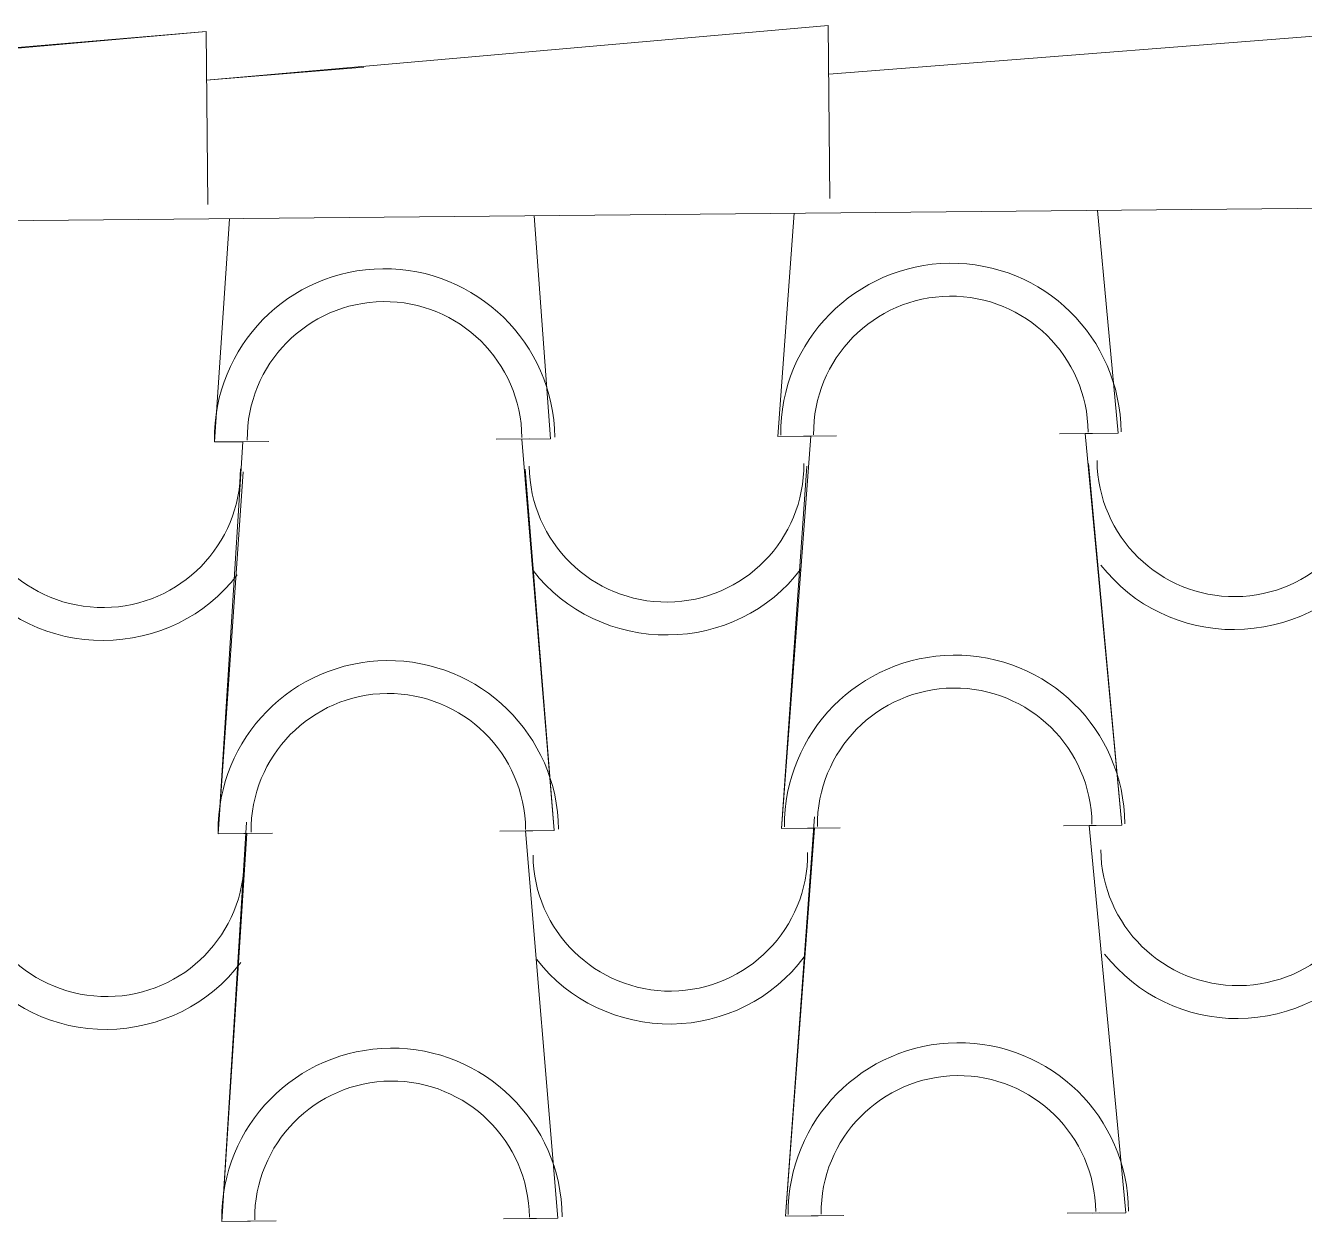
# Model space of a CAD drawing. Header units: millimetres. Extents: x 36985 to 49607, y -23856 to -17842.
# Drawn here: x 41278 to 42006, y -18578 to -17897 of the extents above; entities that cross this region are included whole.
import ezdxf

# ---------------------------------------------------------------- set-up
doc = ezdxf.new("R2010")
doc.units = ezdxf.units.MM
doc.layers.add('A-COB-___-___-EXI', color=250, linetype='Continuous', lineweight=25)

msp = doc.modelspace()

# ---------------------------------------------------------------- linework, layer by layer
at = {"layer": 'A-COB-___-___-EXI', "color": 18, "lineweight": 9}
for p, q in [((41380.41, -17900.6), (41381.36, -17999.15)), ((41401.39, -18134.17), (41385.1, -18134.33)), ((41399.76, -18134.19), (41416.05, -18134.03)), ((41564.28, -18132.61), (41545.55, -18132.79)), ((41560.21, -18132.64), (41576.5, -18132.49)), ((41724.73, -18131.06), (41706, -18131.24)), ((41720.66, -18131.1), (41739.39, -18130.92)), ((41885.18, -18129.52), (41866.44, -18129.7)), ((41881.1, -18129.56), (41899.84, -18129.38)), ((41887.32, -18352.68), (41868.59, -18352.86)), ((41403.54, -18357.33), (41387.25, -18357.49)), ((41401.91, -18357.35), (41418.2, -18357.19)), ((41566.43, -18355.77), (41547.69, -18355.95)), ((41726.87, -18354.22), (41708.14, -18354.4)), ((41722.8, -18354.26), (41741.53, -18354.08)), ((41568.55, -18576.48), (41549.82, -18576.66)), ((41889.44, -18573.4), (41870.71, -18573.58))]:
    msp.add_line(p, q, dxfattribs=at)
at = {"layer": 'A-COB-___-___-EXI', "color": 18, "lineweight": 9, "flags": 128}
for points in [[(41028.02, -17931.69), (41380.41, -17900.6), (41076.02, -17926.34)], [(41735.65, -17995.75), (41734.7, -17897.2), (41380.68, -17928.29), (41470.2, -17920.92)], [(42080.2, -17996.5), (42079.25, -17897.96), (41734.96, -17924.89)], [(37541.28, -18044.22), (48962.39, -17934.4), (48974.2, -18061.36), (48957.91, -18061.51), (48974.2, -18061.36), (48957.91, -18061.51), (48974.2, -18061.36), (48962.39, -17934.4), (48974.2, -18061.36), (48957.91, -18061.51), (48976.35, -18284.52), (48960.06, -18284.67), (48978.47, -18505.23), (48962.18, -18505.39), (48978.47, -18505.23), (48962.18, -18505.39), (48978.47, -18505.23), (48962.18, -18505.39), (48978.47, -18505.23), (48960.06, -18284.67), (48976.35, -18284.52), (48960.06, -18284.67)], [(41888.03, -18002.43), (41899.84, -18129.38), (41881.1, -18129.56), (41899.84, -18129.38), (41881.1, -18129.56), (41899.84, -18129.38), (41888.03, -18002.43), (41899.84, -18129.38), (41881.1, -18129.56), (41901.98, -18352.54), (41883.25, -18352.72), (41901.98, -18352.54), (41882.9, -18146.65), (41901.98, -18352.54), (41883.25, -18352.72), (41904.1, -18573.26), (41885.37, -18573.44), (41904.1, -18573.26), (41885.37, -18573.44), (41904.1, -18573.26), (41885.37, -18573.44), (41904.1, -18573.26), (41883.25, -18352.72), (41901.98, -18352.54), (41883.25, -18352.72), (41901.98, -18352.54)], [(41393.65, -18007.18), (41385.1, -18134.33), (41401.39, -18134.17), (41385.1, -18134.33), (41401.39, -18134.17), (41385.1, -18134.33), (41393.65, -18007.18), (41385.1, -18134.33), (41401.39, -18134.17), (41387.25, -18357.49), (41403.54, -18357.33), (41387.25, -18357.49), (41403.54, -18357.33), (41387.25, -18357.49), (41401.55, -18151.27), (41387.25, -18357.49), (41403.54, -18357.33), (41389.37, -18578.21), (41405.66, -18578.05), (41389.37, -18578.21), (41405.66, -18578.05), (41389.37, -18578.21), (41405.66, -18578.05), (41389.37, -18578.21), (41405.66, -18578.05), (41389.37, -18578.21), (41405.66, -18578.05), (41389.37, -18578.21), (41403.47, -18350.82), (41389.37, -18578.21), (41405.66, -18578.05)], [(41567.13, -18005.51), (41576.5, -18132.49), (41560.21, -18132.64), (41576.5, -18132.49), (41560.21, -18132.64), (41576.5, -18132.49), (41567.13, -18005.51), (41576.5, -18132.49), (41560.21, -18132.64), (41578.64, -18355.65), (41562.35, -18355.81), (41578.64, -18355.65), (41562, -18149.73), (41578.64, -18355.65), (41562.35, -18355.81), (41580.77, -18576.37), (41564.48, -18576.52), (41580.77, -18576.37), (41564.48, -18576.52), (41580.77, -18576.37), (41564.48, -18576.52), (41580.77, -18576.37), (41564.48, -18576.52), (41580.77, -18576.37), (41562.35, -18355.81), (41578.64, -18355.65), (41562.35, -18355.81), (41578.64, -18355.65)], [(41715.36, -18004.09), (41706, -18131.24), (41724.73, -18131.06), (41706, -18131.24), (41724.73, -18131.06), (41706, -18131.24), (41715.36, -18004.09), (41706, -18131.24), (41724.73, -18131.06), (41708.14, -18354.4), (41726.87, -18354.22), (41708.14, -18354.4), (41726.87, -18354.22), (41708.14, -18354.4), (41722.45, -18148.19), (41708.14, -18354.4), (41726.87, -18354.22), (41710.26, -18575.12), (41729, -18574.94), (41710.26, -18575.12), (41729, -18574.94), (41710.26, -18575.12), (41729, -18574.94), (41710.26, -18575.12), (41729, -18574.94), (41710.26, -18575.12), (41726.81, -18347.71), (41710.26, -18575.12), (41729, -18574.94)], [(41883.25, -18352.72), (41904.1, -18573.26), (41885.37, -18573.44), (41904.1, -18573.26)], [(41562.35, -18355.81), (41580.77, -18576.37), (41564.48, -18576.52), (41580.77, -18576.37)], [(41743.66, -18574.8), (41724.92, -18574.98), (41743.66, -18574.8), (41724.92, -18574.98)]]:
    msp.add_lwpolyline(points, dxfattribs=at)
msp.add_lwpolyline([(41420.32, -18577.91), (41404.03, -18578.07), (41420.32, -18577.91), (41404.03, -18578.07)], close=True, dxfattribs=at)
at = {"layer": 'A-COB-___-___-EXI', "color": 18, "lineweight": 9}
for points in [[(41803.61, -18032.56), (41803.61, -18032.56), (41750.67, -18033.07), (41707.1, -18076.66), (41707.62, -18130.41)], [(41803.61, -18032.56), (41803.61, -18032.56), (41750.67, -18033.07), (41707.1, -18076.66), (41707.62, -18130.41)], [(41803.61, -18032.56), (41803.61, -18032.56), (41750.67, -18033.07), (41707.1, -18076.66), (41707.62, -18130.41)], [(41803.61, -18032.56), (41803.61, -18032.56), (41750.67, -18033.07), (41707.1, -18076.66), (41707.62, -18130.41)], [(41803.61, -18032.56), (41803.61, -18032.56), (41750.67, -18033.07), (41707.1, -18076.66), (41707.62, -18130.41)], [(41803.61, -18032.56), (41803.61, -18032.56), (41750.67, -18033.07), (41707.1, -18076.66), (41707.62, -18130.41)], [(41481.08, -18035.66), (41481.08, -18035.66), (41427.33, -18036.18), (41384.58, -18079.76), (41385.09, -18133.51)], [(41481.08, -18035.66), (41481.08, -18035.66), (41427.33, -18036.18), (41384.58, -18079.76), (41385.09, -18133.51)], [(41481.08, -18035.66), (41481.08, -18035.66), (41427.33, -18036.18), (41384.58, -18079.76), (41385.09, -18133.51)], [(41481.08, -18035.66), (41481.08, -18035.66), (41427.33, -18036.18), (41384.58, -18079.76), (41385.09, -18133.51)], [(41481.08, -18035.66), (41481.08, -18035.66), (41427.33, -18036.18), (41384.58, -18079.76), (41385.09, -18133.51)], [(41481.08, -18035.66), (41481.08, -18035.66), (41427.33, -18036.18), (41384.58, -18079.76), (41385.09, -18133.51)], [(41481.26, -18054.39), (41481.26, -18054.39), (41438.09, -18054.81), (41403.41, -18090.17), (41403.82, -18133.33)], [(41481.26, -18054.39), (41481.26, -18054.39), (41438.09, -18054.81), (41403.41, -18090.17), (41403.82, -18133.33)], [(41481.26, -18054.39), (41481.26, -18054.39), (41438.09, -18054.81), (41403.41, -18090.17), (41403.82, -18133.33)], [(41481.26, -18054.39), (41481.26, -18054.39), (41438.09, -18054.81), (41403.41, -18090.17), (41403.82, -18133.33)], [(41481.26, -18054.39), (41481.26, -18054.39), (41438.09, -18054.81), (41403.41, -18090.17), (41403.82, -18133.33)], [(41481.26, -18054.39), (41481.26, -18054.39), (41438.09, -18054.81), (41403.41, -18090.17), (41403.82, -18133.33)], [(41803.79, -18051.29), (41803.79, -18051.29), (41760.62, -18051.71), (41725.93, -18087.07), (41726.35, -18130.23)], [(41803.79, -18051.29), (41803.79, -18051.29), (41760.62, -18051.71), (41725.93, -18087.07), (41726.35, -18130.23)], [(41803.79, -18051.29), (41803.79, -18051.29), (41760.62, -18051.71), (41725.93, -18087.07), (41726.35, -18130.23)], [(41803.79, -18051.29), (41803.79, -18051.29), (41760.62, -18051.71), (41725.93, -18087.07), (41726.35, -18130.23)], [(41803.79, -18051.29), (41803.79, -18051.29), (41760.62, -18051.71), (41725.93, -18087.07), (41726.35, -18130.23)], [(41803.79, -18051.29), (41803.79, -18051.29), (41760.62, -18051.71), (41725.93, -18087.07), (41726.35, -18130.23)], [(41643.37, -18225.52), (41643.37, -18225.52), (41686.54, -18225.1), (41721.22, -18189.74), (41720.8, -18146.58)], [(41966.71, -18222.41), (41966.71, -18222.41), (42009.87, -18221.99), (42044.56, -18186.63), (42044.14, -18143.47)], [(41322.47, -18228.6), (41322.47, -18228.6), (41365.64, -18228.19), (41400.32, -18192.83), (41399.91, -18149.66)], [(41643.55, -18244.25), (41643.55, -18244.25), (41672.87, -18243.97), (41701.25, -18230.66), (41718.94, -18206.87)], [(41966.07, -18241.15), (41966.07, -18241.15), (41996.21, -18240.86), (42024.59, -18227.55), (42042.28, -18203.76)], [(41321.84, -18247.34), (41321.84, -18247.34), (41351.97, -18247.05), (41380.35, -18233.75), (41398.05, -18209.95)], [(41805.75, -18255.72), (41805.75, -18255.72), (41752.81, -18256.23), (41709.25, -18299.82), (41709.76, -18353.57)], [(41805.75, -18255.72), (41805.75, -18255.72), (41752.81, -18256.23), (41709.25, -18299.82), (41709.76, -18353.57)], [(41805.75, -18255.72), (41805.75, -18255.72), (41752.81, -18256.23), (41709.25, -18299.82), (41709.76, -18353.57)], [(41805.75, -18255.72), (41805.75, -18255.72), (41752.81, -18256.23), (41709.25, -18299.82), (41709.76, -18353.57)], [(41805.75, -18255.72), (41805.75, -18255.72), (41752.81, -18256.23), (41709.25, -18299.82), (41709.76, -18353.57)], [(41805.75, -18255.72), (41805.75, -18255.72), (41752.81, -18256.23), (41709.25, -18299.82), (41709.76, -18353.57)], [(41483.23, -18258.82), (41483.23, -18258.82), (41429.47, -18259.34), (41386.72, -18302.92), (41387.24, -18356.67)], [(41483.23, -18258.82), (41483.23, -18258.82), (41429.47, -18259.34), (41386.72, -18302.92), (41387.24, -18356.67)], [(41483.23, -18258.82), (41483.23, -18258.82), (41429.47, -18259.34), (41386.72, -18302.92), (41387.24, -18356.67)], [(41483.23, -18258.82), (41483.23, -18258.82), (41429.47, -18259.34), (41386.72, -18302.92), (41387.24, -18356.67)], [(41483.23, -18258.82), (41483.23, -18258.82), (41429.47, -18259.34), (41386.72, -18302.92), (41387.24, -18356.67)], [(41483.23, -18258.82), (41483.23, -18258.82), (41429.47, -18259.34), (41386.72, -18302.92), (41387.24, -18356.67)], [(41483.41, -18277.55), (41483.41, -18277.55), (41440.24, -18277.97), (41405.56, -18313.33), (41405.97, -18356.49)], [(41483.41, -18277.55), (41483.41, -18277.55), (41440.24, -18277.97), (41405.56, -18313.33), (41405.97, -18356.49)], [(41483.41, -18277.55), (41483.41, -18277.55), (41440.24, -18277.97), (41405.56, -18313.33), (41405.97, -18356.49)], [(41483.41, -18277.55), (41483.41, -18277.55), (41440.24, -18277.97), (41405.56, -18313.33), (41405.97, -18356.49)], [(41483.41, -18277.55), (41483.41, -18277.55), (41440.24, -18277.97), (41405.56, -18313.33), (41405.97, -18356.49)], [(41483.41, -18277.55), (41483.41, -18277.55), (41440.24, -18277.97), (41405.56, -18313.33), (41405.97, -18356.49)], [(41805.93, -18274.45), (41805.93, -18274.45), (41762.76, -18274.87), (41728.08, -18310.23), (41728.5, -18353.39)], [(41805.93, -18274.45), (41805.93, -18274.45), (41762.76, -18274.87), (41728.08, -18310.23), (41728.5, -18353.39)], [(41805.93, -18274.45), (41805.93, -18274.45), (41762.76, -18274.87), (41728.08, -18310.23), (41728.5, -18353.39)], [(41805.93, -18274.45), (41805.93, -18274.45), (41762.76, -18274.87), (41728.08, -18310.23), (41728.5, -18353.39)], [(41805.93, -18274.45), (41805.93, -18274.45), (41762.76, -18274.87), (41728.08, -18310.23), (41728.5, -18353.39)], [(41805.93, -18274.45), (41805.93, -18274.45), (41762.76, -18274.87), (41728.08, -18310.23), (41728.5, -18353.39)], [(41968.84, -18443.94), (41968.84, -18443.94), (42012, -18443.52), (42046.69, -18408.17), (42046.27, -18365)], [(41324.6, -18450.13), (41324.6, -18450.13), (41367.77, -18449.72), (41402.45, -18414.36), (41402.04, -18371.19)], [(41645.5, -18447.05), (41645.5, -18447.05), (41688.67, -18446.63), (41723.35, -18411.27), (41722.93, -18368.11)], [(41968.2, -18462.68), (41968.2, -18462.68), (41998.34, -18462.39), (42026.71, -18448.27), (42044.4, -18424.48)], [(41968.2, -18462.68), (41968.2, -18462.68), (41998.34, -18462.39), (42026.71, -18448.27), (42044.4, -18424.48)], [(41323.97, -18468.87), (41323.97, -18468.87), (41354.1, -18468.58), (41382.48, -18454.46), (41400.17, -18430.67)], [(41323.97, -18468.87), (41323.97, -18468.87), (41354.1, -18468.58), (41382.48, -18454.46), (41400.17, -18430.67)], [(41323.97, -18468.87), (41323.97, -18468.87), (41354.1, -18468.58), (41382.48, -18454.46), (41400.17, -18430.67)], [(41645.68, -18465.78), (41645.68, -18465.78), (41675, -18465.5), (41703.37, -18451.38), (41721.06, -18427.59)], [(41645.68, -18465.78), (41645.68, -18465.78), (41675, -18465.5), (41703.37, -18451.38), (41721.06, -18427.59)], [(41807.87, -18476.44), (41807.87, -18476.44), (41754.93, -18476.95), (41711.37, -18520.54), (41711.88, -18574.29)], [(41807.87, -18476.44), (41807.87, -18476.44), (41754.93, -18476.95), (41711.37, -18520.54), (41711.88, -18574.29)], [(41807.87, -18476.44), (41807.87, -18476.44), (41754.93, -18476.95), (41711.37, -18520.54), (41711.88, -18574.29)], [(41807.87, -18476.44), (41807.87, -18476.44), (41754.93, -18476.95), (41711.37, -18520.54), (41711.88, -18574.29)], [(41807.87, -18476.44), (41807.87, -18476.44), (41754.93, -18476.95), (41711.37, -18520.54), (41711.88, -18574.29)], [(41807.87, -18476.44), (41807.87, -18476.44), (41754.93, -18476.95), (41711.37, -18520.54), (41711.88, -18574.29)], [(41807.87, -18476.44), (41807.87, -18476.44), (41754.93, -18476.95), (41711.37, -18520.54), (41711.88, -18574.29)], [(41807.87, -18476.44), (41807.87, -18476.44), (41754.93, -18476.95), (41711.37, -18520.54), (41711.88, -18574.29)], [(41807.87, -18476.44), (41807.87, -18476.44), (41754.93, -18476.95), (41711.37, -18520.54), (41711.88, -18574.29)], [(41485.35, -18479.54), (41485.35, -18479.54), (41431.59, -18480.06), (41388.84, -18523.64), (41389.36, -18577.39)], [(41485.35, -18479.54), (41485.35, -18479.54), (41431.59, -18480.06), (41388.84, -18523.64), (41389.36, -18577.39)], [(41485.35, -18479.54), (41485.35, -18479.54), (41431.59, -18480.06), (41388.84, -18523.64), (41389.36, -18577.39)], [(41485.35, -18479.54), (41485.35, -18479.54), (41431.59, -18480.06), (41388.84, -18523.64), (41389.36, -18577.39)], [(41485.35, -18479.54), (41485.35, -18479.54), (41431.59, -18480.06), (41388.84, -18523.64), (41389.36, -18577.39)], [(41485.35, -18479.54), (41485.35, -18479.54), (41431.59, -18480.06), (41388.84, -18523.64), (41389.36, -18577.39)], [(41485.35, -18479.54), (41485.35, -18479.54), (41431.59, -18480.06), (41388.84, -18523.64), (41389.36, -18577.39)], [(41485.35, -18479.54), (41485.35, -18479.54), (41431.59, -18480.06), (41388.84, -18523.64), (41389.36, -18577.39)], [(41485.35, -18479.54), (41485.35, -18479.54), (41431.59, -18480.06), (41388.84, -18523.64), (41389.36, -18577.39)], [(41485.35, -18479.54), (41485.35, -18479.54), (41431.59, -18480.06), (41388.84, -18523.64), (41389.36, -18577.39)], [(41485.35, -18479.54), (41485.35, -18479.54), (41431.59, -18480.06), (41388.84, -18523.64), (41389.36, -18577.39)], [(41485.53, -18498.27), (41485.53, -18498.27), (41442.36, -18498.69), (41407.68, -18534.05), (41408.09, -18577.21)], [(41485.53, -18498.27), (41485.53, -18498.27), (41442.36, -18498.69), (41407.68, -18534.05), (41408.09, -18577.21)], [(41485.53, -18498.27), (41485.53, -18498.27), (41442.36, -18498.69), (41407.68, -18534.05), (41408.09, -18577.21)], [(41485.53, -18498.27), (41485.53, -18498.27), (41442.36, -18498.69), (41407.68, -18534.05), (41408.09, -18577.21)], [(41485.53, -18498.27), (41485.53, -18498.27), (41442.36, -18498.69), (41407.68, -18534.05), (41408.09, -18577.21)], [(41485.53, -18498.27), (41485.53, -18498.27), (41442.36, -18498.69), (41407.68, -18534.05), (41408.09, -18577.21)], [(41485.53, -18498.27), (41485.53, -18498.27), (41442.36, -18498.69), (41407.68, -18534.05), (41408.09, -18577.21)], [(41485.53, -18498.27), (41485.53, -18498.27), (41442.36, -18498.69), (41407.68, -18534.05), (41408.09, -18577.21)], [(41485.53, -18498.27), (41485.53, -18498.27), (41442.36, -18498.69), (41407.68, -18534.05), (41408.09, -18577.21)], [(41485.53, -18498.27), (41485.53, -18498.27), (41442.36, -18498.69), (41407.68, -18534.05), (41408.09, -18577.21)], [(41485.53, -18498.27), (41485.53, -18498.27), (41442.36, -18498.69), (41407.68, -18534.05), (41408.09, -18577.21)], [(41808.05, -18495.17), (41808.05, -18495.17), (41764.89, -18495.59), (41730.2, -18530.94), (41730.62, -18574.11)], [(41808.05, -18495.17), (41808.05, -18495.17), (41764.89, -18495.59), (41730.2, -18530.94), (41730.62, -18574.11)], [(41808.05, -18495.17), (41808.05, -18495.17), (41764.89, -18495.59), (41730.2, -18530.94), (41730.62, -18574.11)], [(41808.05, -18495.17), (41808.05, -18495.17), (41764.89, -18495.59), (41730.2, -18530.94), (41730.62, -18574.11)], [(41808.05, -18495.17), (41808.05, -18495.17), (41764.89, -18495.59), (41730.2, -18530.94), (41730.62, -18574.11)], [(41808.05, -18495.17), (41808.05, -18495.17), (41764.89, -18495.59), (41730.2, -18530.94), (41730.62, -18574.11)], [(41808.05, -18495.17), (41808.05, -18495.17), (41764.89, -18495.59), (41730.2, -18530.94), (41730.62, -18574.11)], [(41808.05, -18495.17), (41808.05, -18495.17), (41764.89, -18495.59), (41730.2, -18530.94), (41730.62, -18574.11)], [(41808.05, -18495.17), (41808.05, -18495.17), (41764.89, -18495.59), (41730.2, -18530.94), (41730.62, -18574.11)]]:
    msp.add_open_spline(points, degree=3, knots=[0.125, 0.125, 0.125, 0.125, 0.125001, 1, 1, 1, 1], dxfattribs=at)
for points in [[(41901.46, -18128.55), (41900.94, -18074.79), (41857.36, -18032.04), (41803.61, -18032.56)], [(41901.46, -18128.55), (41900.94, -18074.79), (41857.36, -18032.04), (41803.61, -18032.56)], [(41901.46, -18128.55), (41900.94, -18074.79), (41857.36, -18032.04), (41803.61, -18032.56)], [(41901.46, -18128.55), (41900.94, -18074.79), (41857.36, -18032.04), (41803.61, -18032.56)], [(41901.46, -18128.55), (41900.94, -18074.79), (41857.36, -18032.04), (41803.61, -18032.56)], [(41901.46, -18128.55), (41900.94, -18074.79), (41857.36, -18032.04), (41803.61, -18032.56)], [(41578.93, -18131.65), (41578.42, -18077.9), (41534.02, -18035.15), (41481.08, -18035.66)], [(41578.93, -18131.65), (41578.42, -18077.9), (41534.02, -18035.15), (41481.08, -18035.66)], [(41578.93, -18131.65), (41578.42, -18077.9), (41534.02, -18035.15), (41481.08, -18035.66)], [(41578.93, -18131.65), (41578.42, -18077.9), (41534.02, -18035.15), (41481.08, -18035.66)], [(41578.93, -18131.65), (41578.42, -18077.9), (41534.02, -18035.15), (41481.08, -18035.66)], [(41578.93, -18131.65), (41578.42, -18077.9), (41534.02, -18035.15), (41481.08, -18035.66)], [(41560.2, -18131.83), (41559.79, -18088.66), (41524.43, -18053.98), (41481.26, -18054.39)], [(41560.2, -18131.83), (41559.79, -18088.66), (41524.43, -18053.98), (41481.26, -18054.39)], [(41560.2, -18131.83), (41559.79, -18088.66), (41524.43, -18053.98), (41481.26, -18054.39)], [(41560.2, -18131.83), (41559.79, -18088.66), (41524.43, -18053.98), (41481.26, -18054.39)], [(41560.2, -18131.83), (41559.79, -18088.66), (41524.43, -18053.98), (41481.26, -18054.39)], [(41560.2, -18131.83), (41559.79, -18088.66), (41524.43, -18053.98), (41481.26, -18054.39)], [(41882.72, -18128.73), (41882.31, -18085.56), (41846.95, -18050.88), (41803.79, -18051.29)], [(41882.72, -18128.73), (41882.31, -18085.56), (41846.95, -18050.88), (41803.79, -18051.29)], [(41882.72, -18128.73), (41882.31, -18085.56), (41846.95, -18050.88), (41803.79, -18051.29)], [(41882.72, -18128.73), (41882.31, -18085.56), (41846.95, -18050.88), (41803.79, -18051.29)], [(41882.72, -18128.73), (41882.31, -18085.56), (41846.95, -18050.88), (41803.79, -18051.29)], [(41882.72, -18128.73), (41882.31, -18085.56), (41846.95, -18050.88), (41803.79, -18051.29)], [(41564.43, -18148.08), (41564.84, -18191.25), (41600.2, -18225.93), (41643.37, -18225.52)], [(41887.77, -18144.97), (41888.18, -18188.14), (41923.54, -18222.82), (41966.71, -18222.41)], [(41243.53, -18151.17), (41243.95, -18194.33), (41278.49, -18229.02), (41322.47, -18228.6)], [(41889.97, -18204.41), (41908.11, -18227.86), (41936.75, -18241.43), (41966.07, -18241.15)], [(41245.73, -18210.6), (41263.88, -18234.05), (41292.52, -18247.62), (41321.84, -18247.34)], [(41566.63, -18207.52), (41584.78, -18230.97), (41613.41, -18244.54), (41643.55, -18244.25)], [(41581.08, -18354.81), (41580.56, -18301.06), (41536.17, -18258.31), (41483.23, -18258.82)], [(41581.08, -18354.81), (41580.56, -18301.06), (41536.17, -18258.31), (41483.23, -18258.82)], [(41581.08, -18354.81), (41580.56, -18301.06), (41536.17, -18258.31), (41483.23, -18258.82)], [(41581.08, -18354.81), (41580.56, -18301.06), (41536.17, -18258.31), (41483.23, -18258.82)], [(41581.08, -18354.81), (41580.56, -18301.06), (41536.17, -18258.31), (41483.23, -18258.82)], [(41581.08, -18354.81), (41580.56, -18301.06), (41536.17, -18258.31), (41483.23, -18258.82)], [(41903.6, -18351.71), (41903.09, -18297.96), (41859.51, -18255.2), (41805.75, -18255.72)], [(41903.6, -18351.71), (41903.09, -18297.96), (41859.51, -18255.2), (41805.75, -18255.72)], [(41903.6, -18351.71), (41903.09, -18297.96), (41859.51, -18255.2), (41805.75, -18255.72)], [(41903.6, -18351.71), (41903.09, -18297.96), (41859.51, -18255.2), (41805.75, -18255.72)], [(41903.6, -18351.71), (41903.09, -18297.96), (41859.51, -18255.2), (41805.75, -18255.72)], [(41903.6, -18351.71), (41903.09, -18297.96), (41859.51, -18255.2), (41805.75, -18255.72)], [(41562.35, -18354.99), (41561.93, -18311.82), (41526.57, -18277.14), (41483.41, -18277.55)], [(41562.35, -18354.99), (41561.93, -18311.82), (41526.57, -18277.14), (41483.41, -18277.55)], [(41562.35, -18354.99), (41561.93, -18311.82), (41526.57, -18277.14), (41483.41, -18277.55)], [(41562.35, -18354.99), (41561.93, -18311.82), (41526.57, -18277.14), (41483.41, -18277.55)], [(41562.35, -18354.99), (41561.93, -18311.82), (41526.57, -18277.14), (41483.41, -18277.55)], [(41562.35, -18354.99), (41561.93, -18311.82), (41526.57, -18277.14), (41483.41, -18277.55)], [(41884.87, -18351.89), (41884.46, -18308.72), (41849.1, -18274.04), (41805.93, -18274.45)], [(41884.87, -18351.89), (41884.46, -18308.72), (41849.1, -18274.04), (41805.93, -18274.45)], [(41884.87, -18351.89), (41884.46, -18308.72), (41849.1, -18274.04), (41805.93, -18274.45)], [(41884.87, -18351.89), (41884.46, -18308.72), (41849.1, -18274.04), (41805.93, -18274.45)], [(41884.87, -18351.89), (41884.46, -18308.72), (41849.1, -18274.04), (41805.93, -18274.45)], [(41884.87, -18351.89), (41884.46, -18308.72), (41849.1, -18274.04), (41805.93, -18274.45)], [(41889.9, -18366.5), (41890.31, -18409.67), (41925.67, -18444.35), (41968.84, -18443.94)], [(41245.66, -18372.7), (41246.08, -18415.86), (41280.62, -18450.56), (41324.6, -18450.13)], [(41566.56, -18369.61), (41566.97, -18412.78), (41602.33, -18447.46), (41645.5, -18447.05)], [(41247.86, -18432.14), (41266.01, -18455.58), (41294.65, -18469.16), (41323.97, -18468.87)], [(41247.86, -18432.14), (41266.01, -18455.58), (41294.65, -18469.16), (41323.97, -18468.87)], [(41247.86, -18432.14), (41266.01, -18455.58), (41294.65, -18469.16), (41323.97, -18468.87)], [(41568.76, -18429.05), (41586.91, -18452.5), (41615.54, -18466.07), (41645.68, -18465.78)], [(41568.76, -18429.05), (41586.91, -18452.5), (41615.54, -18466.07), (41645.68, -18465.78)], [(41892.1, -18425.94), (41910.24, -18449.39), (41938.88, -18462.96), (41968.2, -18462.68)], [(41892.1, -18425.94), (41910.24, -18449.39), (41938.88, -18462.96), (41968.2, -18462.68)], [(41905.73, -18572.43), (41905.21, -18518.67), (41861.63, -18475.92), (41807.87, -18476.44)], [(41905.73, -18572.43), (41905.21, -18518.67), (41861.63, -18475.92), (41807.87, -18476.44)], [(41905.73, -18572.43), (41905.21, -18518.67), (41861.63, -18475.92), (41807.87, -18476.44)], [(41905.73, -18572.43), (41905.21, -18518.67), (41861.63, -18475.92), (41807.87, -18476.44)], [(41905.73, -18572.43), (41905.21, -18518.67), (41861.63, -18475.92), (41807.87, -18476.44)], [(41905.73, -18572.43), (41905.21, -18518.67), (41861.63, -18475.92), (41807.87, -18476.44)], [(41905.73, -18572.43), (41905.21, -18518.67), (41861.63, -18475.92), (41807.87, -18476.44)], [(41905.73, -18572.43), (41905.21, -18518.67), (41861.63, -18475.92), (41807.87, -18476.44)], [(41905.73, -18572.43), (41905.21, -18518.67), (41861.63, -18475.92), (41807.87, -18476.44)], [(41583.2, -18575.53), (41582.68, -18521.77), (41538.29, -18479.03), (41485.35, -18479.54)], [(41583.2, -18575.53), (41582.68, -18521.77), (41538.29, -18479.03), (41485.35, -18479.54)], [(41583.2, -18575.53), (41582.68, -18521.77), (41538.29, -18479.03), (41485.35, -18479.54)], [(41583.2, -18575.53), (41582.68, -18521.77), (41538.29, -18479.03), (41485.35, -18479.54)], [(41583.2, -18575.53), (41582.68, -18521.77), (41538.29, -18479.03), (41485.35, -18479.54)], [(41583.2, -18575.53), (41582.68, -18521.77), (41538.29, -18479.03), (41485.35, -18479.54)], [(41583.2, -18575.53), (41582.68, -18521.77), (41538.29, -18479.03), (41485.35, -18479.54)], [(41583.2, -18575.53), (41582.68, -18521.77), (41538.29, -18479.03), (41485.35, -18479.54)], [(41583.2, -18575.53), (41582.68, -18521.77), (41538.29, -18479.03), (41485.35, -18479.54)], [(41583.2, -18575.53), (41582.68, -18521.77), (41538.29, -18479.03), (41485.35, -18479.54)], [(41583.2, -18575.53), (41582.68, -18521.77), (41538.29, -18479.03), (41485.35, -18479.54)], [(41564.47, -18575.71), (41564.05, -18532.54), (41528.7, -18497.86), (41485.53, -18498.27)], [(41564.47, -18575.71), (41564.05, -18532.54), (41528.7, -18497.86), (41485.53, -18498.27)], [(41564.47, -18575.71), (41564.05, -18532.54), (41528.7, -18497.86), (41485.53, -18498.27)], [(41564.47, -18575.71), (41564.05, -18532.54), (41528.7, -18497.86), (41485.53, -18498.27)], [(41564.47, -18575.71), (41564.05, -18532.54), (41528.7, -18497.86), (41485.53, -18498.27)], [(41564.47, -18575.71), (41564.05, -18532.54), (41528.7, -18497.86), (41485.53, -18498.27)], [(41564.47, -18575.71), (41564.05, -18532.54), (41528.7, -18497.86), (41485.53, -18498.27)], [(41564.47, -18575.71), (41564.05, -18532.54), (41528.7, -18497.86), (41485.53, -18498.27)], [(41564.47, -18575.71), (41564.05, -18532.54), (41528.7, -18497.86), (41485.53, -18498.27)], [(41564.47, -18575.71), (41564.05, -18532.54), (41528.7, -18497.86), (41485.53, -18498.27)], [(41564.47, -18575.71), (41564.05, -18532.54), (41528.7, -18497.86), (41485.53, -18498.27)], [(41886.99, -18572.61), (41886.58, -18529.44), (41851.22, -18494.76), (41808.05, -18495.17)], [(41886.99, -18572.61), (41886.58, -18529.44), (41851.22, -18494.76), (41808.05, -18495.17)], [(41886.99, -18572.61), (41886.58, -18529.44), (41851.22, -18494.76), (41808.05, -18495.17)], [(41886.99, -18572.61), (41886.58, -18529.44), (41851.22, -18494.76), (41808.05, -18495.17)], [(41886.99, -18572.61), (41886.58, -18529.44), (41851.22, -18494.76), (41808.05, -18495.17)], [(41886.99, -18572.61), (41886.58, -18529.44), (41851.22, -18494.76), (41808.05, -18495.17)], [(41886.99, -18572.61), (41886.58, -18529.44), (41851.22, -18494.76), (41808.05, -18495.17)], [(41886.99, -18572.61), (41886.58, -18529.44), (41851.22, -18494.76), (41808.05, -18495.17)], [(41886.99, -18572.61), (41886.58, -18529.44), (41851.22, -18494.76), (41808.05, -18495.17)]]:
    msp.add_open_spline(points, degree=3, dxfattribs=at)

doc.saveas('drawing.dxf')
